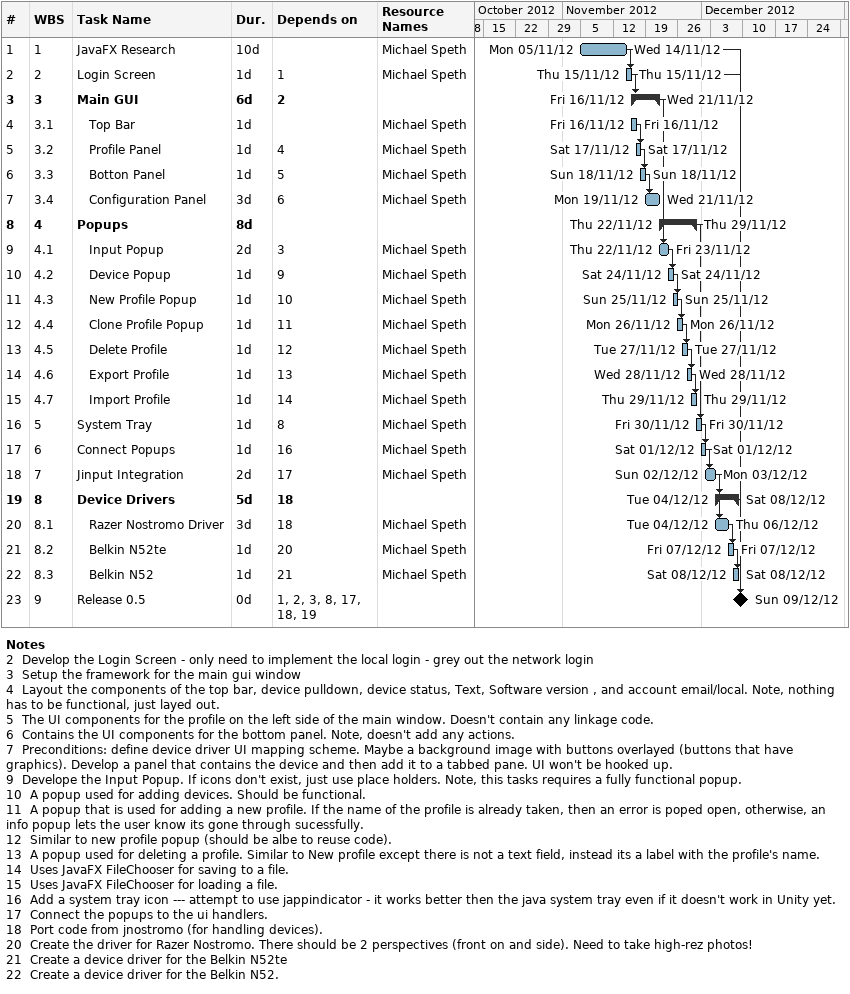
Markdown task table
| ID | WBS | Task | Duration | Start | Finish | Predecessors | Resources |
|---|---|---|---|---|---|---|---|
| 1 | 1 | JavaFX Research | 10d | 2012-11-05 | 2012-11-14 |  | Michael Speth |
| 2 | 2 | Login Screen | 1d | 2012-11-15 | 2012-11-15 | 1 | Michael Speth |
| 3 | 3 | **Main GUI** | 6d | 2012-11-16 | 2012-11-21 | 2 |  |
| 4 | 3.1 | Top Bar | 1d | 2012-11-16 | 2012-11-16 |  | Michael Speth |
| 5 | 3.2 | Profile Panel | 1d | 2012-11-17 | 2012-11-17 | 4 | Michael Speth |
| 6 | 3.3 | Botton Panel | 1d | 2012-11-18 | 2012-11-18 | 5 | Michael Speth |
| 7 | 3.4 | Configuration Panel | 3d | 2012-11-19 | 2012-11-21 | 6 | Michael Speth |
| 8 | 4 | **Popups** | 8d | 2012-11-22 | 2012-11-29 |  |  |
| 9 | 4.1 | Input Popup | 2d | 2012-11-22 | 2012-11-23 | 3 | Michael Speth |
| 10 | 4.2 | Device Popup | 1d | 2012-11-24 | 2012-11-24 | 9 | Michael Speth |
| 11 | 4.3 | New Profile Popup | 1d | 2012-11-25 | 2012-11-25 | 10 | Michael Speth |
| 12 | 4.4 | Clone Profile Popup | 1d | 2012-11-26 | 2012-11-26 | 11 | Michael Speth |
| 13 | 4.5 | Delete Profile | 1d | 2012-11-27 | 2012-11-27 | 12 | Michael Speth |
| 14 | 4.6 | Export Profile | 1d | 2012-11-28 | 2012-11-28 | 13 | Michael Speth |
| 15 | 4.7 | Import Profile | 1d | 2012-11-29 | 2012-11-29 | 14 | Michael Speth |
| 16 | 5 | System Tray | 1d | 2012-11-30 | 2012-11-30 | 8 | Michael Speth |
| 17 | 6 | Connect Popups | 1d | 2012-12-01 | 2012-12-01 | 16 | Michael Speth |
| 18 | 7 | Jinput Integration | 2d | 2012-12-02 | 2012-12-03 | 17 | Michael Speth |
| 19 | 8 | **Device Drivers** | 5d | 2012-12-04 | 2012-12-08 | 18 |  |
| 20 | 8.1 | Razer Nostromo Driver | 3d | 2012-12-04 | 2012-12-06 | 18 | Michael Speth |
| 21 | 8.2 | Belkin N52te | 1d | 2012-12-07 | 2012-12-07 | 20 | Michael Speth |
| 22 | 8.3 | Belkin N52 | 1d | 2012-12-08 | 2012-12-08 | 21 | Michael Speth |
| 23 | 9 | Release 0.5 | 0d | 2012-12-09 | 2012-12-09 | 1, 2, 3, 8, 17, 18, 19 |  |

Notes
- 2: Develop the Login Screen - only need to implement the local login - grey out the network login
- 3: Setup the framework for the main gui window
- 4: Layout the components of the top bar, device pulldown, device status, Text, Software version , and account email/local. Note, nothing has to be functional, just layed out.
- 5: The UI components for the profile on the left side of the main window. Doesn't contain any linkage code.
- 6: Contains the UI components for the bottom panel. Note, doesn't add any actions.
- 7: Preconditions: define device driver UI mapping scheme. Maybe a background image with buttons overlayed (buttons that have graphics). Develop a panel that contains the device and then add it to a tabbed pane. UI won't be hooked up.
- 9: Develope the Input Popup. If icons don't exist, just use place holders. Note, this tasks requires a fully functional popup.
- 10: A popup used for adding devices. Should be functional.
- 11: A popup that is used for adding a new profile. If the name of the profile is already taken, then an error is poped open, otherwise, an info popup lets the user know its gone through sucessfully.
- 12: Similar to new profile popup (should be albe to reuse code).
- 13: A popup used for deleting a profile. Similar to New profile except there is not a text field, instead its a label with the profile's name.
- 14: Uses JavaFX FileChooser for saving to a file.
- 15: Uses JavaFX FileChooser for loading a file.
- 16: Add a system tray icon --- attempt to use jappindicator - it works better then the java system tray even if it doesn't work in Unity yet.
- 17: Connect the popups to the ui handlers.
- 18: Port code from jnostromo (for handling devices).
- 20: Create the driver for Razer Nostromo. There should be 2 perspectives (front on and side). Need to take high-rez photos!
- 21: Create a device driver for the Belkin N52te
- 22: Create a device driver for the Belkin N52.
